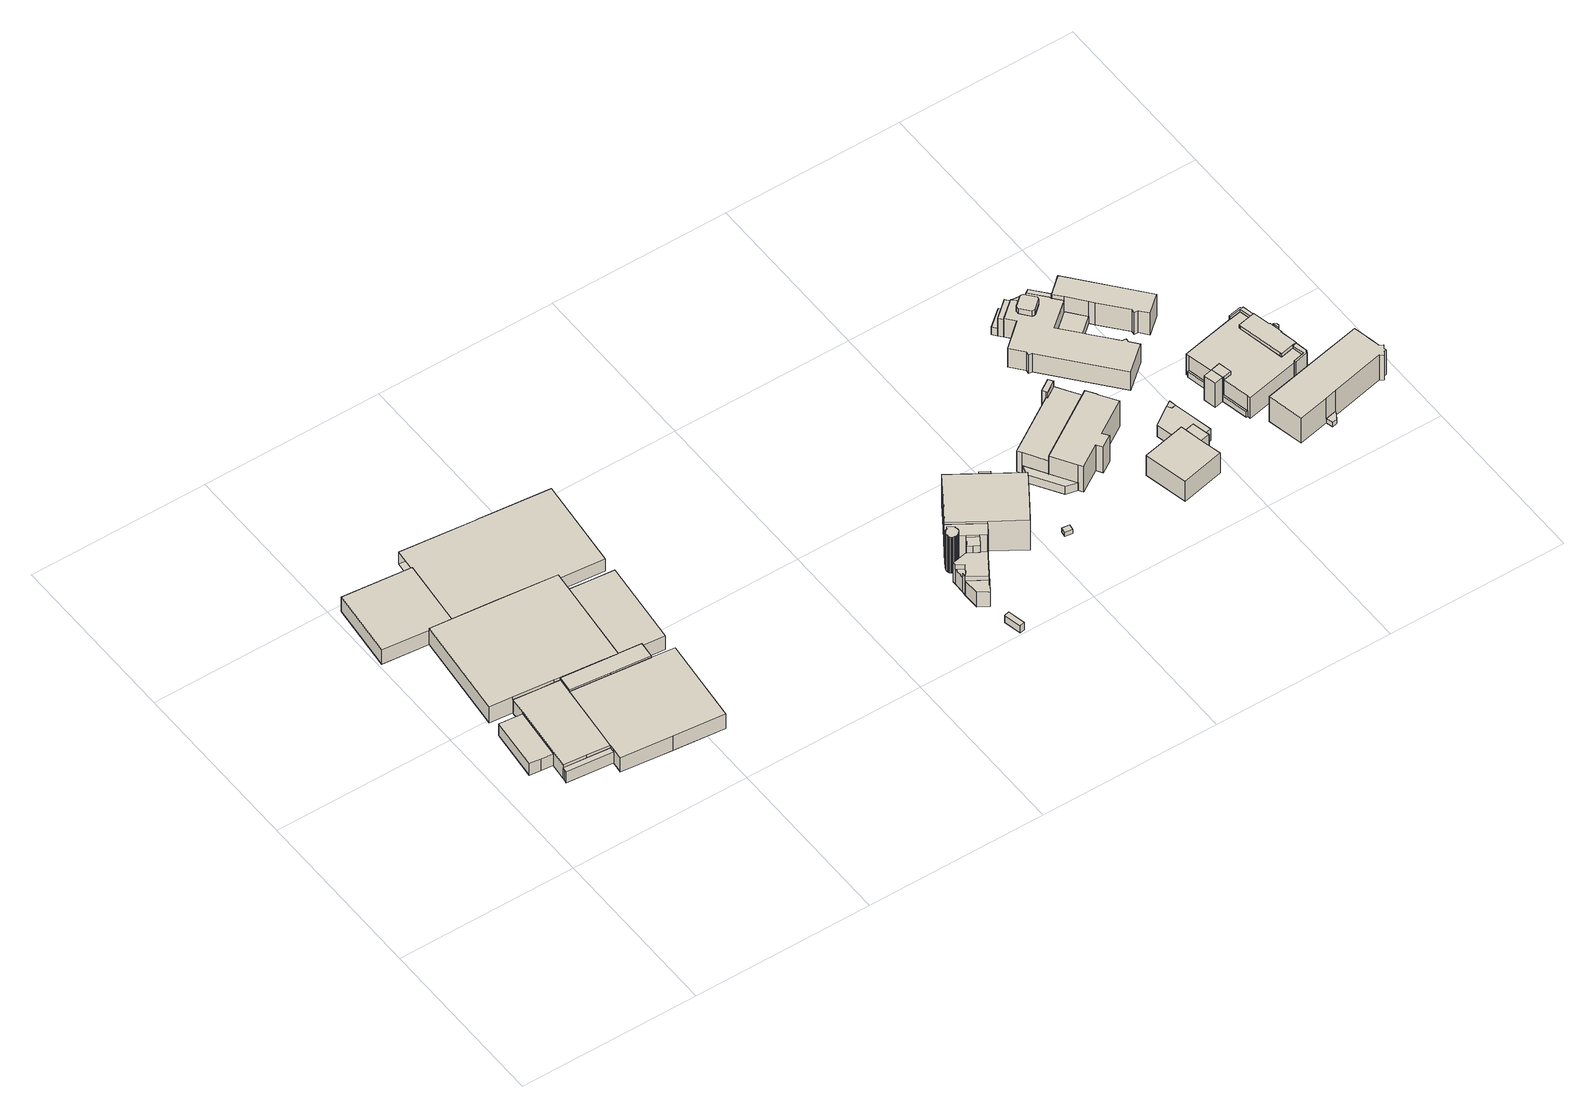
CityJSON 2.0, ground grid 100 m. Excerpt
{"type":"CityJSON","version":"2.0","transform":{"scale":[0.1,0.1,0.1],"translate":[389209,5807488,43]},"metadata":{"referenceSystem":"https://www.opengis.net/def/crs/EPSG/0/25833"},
"CityObjects":{
"building1":{"type":"Building","attributes":{"Gemeindeschluessel":"11000007","BezugspunktDach":"2200","function":"51009_1610","measuredHeight":8.17,"storeysAboveGround":0},"address":[{"country":"Germany","locality":"Berlin"}],"geometry":[{"type":"Solid","lod":"1","boundaries":[[[[0,1,2,3,4,5]],[[6,7,8,9,10,11]],[[6,11,5,4]],[[7,6,4,3]],[[8,7,3,2]],[[9,8,2,1]],[[10,9,1,0]],[[11,10,0,5]]]]}]},
"building2":{"type":"Building","attributes":{"Gemeindeschluessel":"11000007","function":"31001_2054"},"address":[{"country":"Germany","locality":"Berlin","thoroughfareNumber":"26","thoroughfareName":"Nahmitzer Damm"}],"children":["building2-1","building2-2","building2-3","building2-4","building2-5","building2-6","building2-7","building2-8"]},
"building2-1":{"type":"BuildingPart","attributes":{"BezugspunktDach":"2200","measuredHeight":17.99,"storeysAboveGround":1},"parents":["building2"],"geometry":[{"type":"MultiSurface","lod":"1","boundaries":[[[12,13,14,15,16,17,18,19]],[[20,21,22,23,24,25,26,27]],[[20,27,19,18]],[[28,29,30,31,32,18,17]],[[22,33,34,35,34,28,21,17,16]],[[23,22,16,15]],[[36,37,15,14]],[[38,39,40,41,42,43,14,13]],[[44,45,38,25,13,12]],[[27,26,12,19]],[[20,46,32,31,47]],[[21,47,30,29,28]],[[48,34,33,22,49]],[[48,50,21,28,34,35]],[[24,23,51,37,36]],[[25,40,39,38]],[[52,53,42,41,40]],[[54,53,24,43,42]],[[26,55,45,44]],[[55,25,38,45]]]}]},
"building2-2":{"type":"BuildingPart","attributes":{"BezugspunktDach":"2200","measuredHeight":15.59,"storeysAboveGround":1},"parents":["building2"],"geometry":[{"type":"MultiSurface","lod":"1","boundaries":[[[56,57,58,59,60,61,62,63,64]],[[10,8,65,66,67,68,69,70,71]],[[10,71,64,63]],[[8,10,63,62]],[[72,73,8,62,61]],[[69,68,58,57]],[[70,69,57,56]],[[71,70,56,64]],[[65,8,73,72]],[[66,74,75,60]],[[65,61,75,76,74]],[[67,66,60,59]]]}]},
"building2-3":{"type":"BuildingPart","attributes":{"BezugspunktDach":"2200","measuredHeight":12.12,"storeysAboveGround":1},"parents":["building2"],"geometry":[{"type":"Solid","lod":"1","boundaries":[[[[77,78,79,80,81,37,36]],[[23,82,83,84,85,86,24]],[[82,23,37,81]],[[83,82,81,80]],[[84,83,80,79]],[[85,84,79,78]],[[86,85,78,77]],[[23,24,36,37]],[[86,77,36,24]]]]}]},
"building2-4":{"type":"BuildingPart","attributes":{"BezugspunktDach":"2200","measuredHeight":12.82,"storeysAboveGround":1},"parents":["building2"],"geometry":[{"type":"MultiSurface","lod":"1","boundaries":[[[32,31,87,88,89]],[[90,91,47,20,92]],[[90,92,89,88]],[[91,90,88,87]],[[47,29,93,87,31]],[[92,20,32,89]],[[93,29,47,91]],[[20,47,31,32]]]}]},
"building2-5":{"type":"BuildingPart","attributes":{"BezugspunktDach":"2200","measuredHeight":16.64,"storeysAboveGround":1},"parents":["building2"],"geometry":[{"type":"MultiSurface","lod":"1","boundaries":[[[34,33,94,95,96,97,98,99,93,29]],[[91,100,101,102,103,104,105,22,48,47]],[[101,100,99,98]],[[102,101,98,97]],[[103,102,97,96]],[[104,103,96,95]],[[105,104,95,94]],[[22,105,94,33]],[[48,21,47]],[[47,106,29,93,91,107]],[[48,22,33,34]],[[47,21,28,29]],[[34,28,21,48]]]}]},
"building2-6":{"type":"BuildingPart","attributes":{"BezugspunktDach":"2200","measuredHeight":9.58,"storeysAboveGround":1},"parents":["building2"],"geometry":[{"type":"Solid","lod":"1","boundaries":[[[[108,109,110,111,112,113]],[[114,115,116,117,118,119]],[[114,119,113,112]],[[115,114,112,111]],[[116,115,111,110]],[[118,117,109,108]],[[119,118,108,113]],[[117,116,110,109]]]]}]},
"building2-7":{"type":"BuildingPart","attributes":{"BezugspunktDach":"2200","measuredHeight":12.05,"storeysAboveGround":1},"parents":["building2"],"geometry":[{"type":"MultiSurface","lod":"1","boundaries":[[[120,73,39,45,44,121,122,123]],[[117,116,26,55,40,8,124,7]],[[117,7,123,122]],[[110,109,122,121]],[[26,116,121,44]],[[124,8,73,120]],[[7,124,120,123]],[[116,117,109,110]],[[55,26,44,45]],[[40,25,38,39]],[[125,55,45,38,25]],[[8,126,65,72,73]],[[39,72,65,40]]]}]},
"building2-8":{"type":"BuildingPart","attributes":{"BezugspunktDach":"2200","measuredHeight":15.32,"storeysAboveGround":1},"parents":["building2"],"geometry":[{"type":"MultiSurface","lod":"1","boundaries":[[[127,128,129,42,41,130]],[[40,53,86,67,74,65]],[[39,72,65,130,41]],[[86,77,36,43,129]],[[67,86,129,128]],[[75,60,66,67,128,127],[66,60,59,67]],[[131,61,75,74,127,130]],[[40,132,65,72,39]],[[53,40,39,41,42]],[[53,42,43,24]],[[36,77,86,24]],[[74,66,60,75]],[[60,66,67,59]],[[65,133,74,75,61,131]]]}]},
"building3":{"type":"Building","attributes":{"Gemeindeschluessel":"11000007","BezugspunktDach":"2200","function":"51009_1610","measuredHeight":5.44,"storeysAboveGround":0},"address":[{"country":"Germany","locality":"Berlin"}],"geometry":[{"type":"Solid","lod":"1","boundaries":[[[[134,135,136,137]],[[138,139,140,141]],[[138,141,137,136]],[[139,138,136,135]],[[140,139,135,134]],[[141,140,134,137]]]]}]},
"building4":{"type":"Building","attributes":{"Gemeindeschluessel":"11000007","function":"31001_2320"},"address":[{"country":"Germany","locality":"Berlin","thoroughfareNumber":"6B (1)","thoroughfareName":"Motzener Straße"}],"children":["building4-1","building4-2","building4-3","building4-4"]},
"building4-1":{"type":"BuildingPart","attributes":{"BezugspunktDach":"2200","measuredHeight":10.13,"storeysAboveGround":5},"parents":["building4"],"geometry":[{"type":"MultiSurface","lod":"1","boundaries":[[[142,143,144,145,146,147,148,149,150,151,152,153,154,155]],[[156,157,158,159,160,161,162,163,164,165,166,167,168,169]],[[156,169,170,171,172]],[[157,156,172,173]],[[158,157,153,173,174]],[[159,158,175,174,176,151]],[[160,159,177,176,178]],[[161,160,178,179]],[[162,161,179,180]],[[163,162,180,181,147]],[[164,163,147,181,182]],[[165,164,146,182,183]],[[166,165,145,144]],[[167,166,144,143]],[[168,167,143,142]],[[169,168,142,155]],[[172,171,170,155,154,184]],[[173,172,154,153]],[[174,173,153,152]],[[152,151,176,174,175]],[[178,176,177,151,150]],[[179,178,150,149]],[[180,179,149,148]],[[185,148,147,181,180]],[[182,181,147,146,186]],[[183,182,146,145]]]}]},
"building4-2":{"type":"BuildingPart","attributes":{"BezugspunktDach":"2200","measuredHeight":13.1,"storeysAboveGround":5},"parents":["building4"],"geometry":[{"type":"MultiSurface","lod":"1","boundaries":[[[187,188,189,190,191,192,193,194,195,196,197,198,199,200,201,202,203,204,205,206,207,208]],[[209,210,211,212,213,214,215,216,217,218,219,183,182,181,180,179,178,176,174,173,172,171]],[[209,171,208,207]],[[220,221,207,206]],[[222,220,206,205]],[[212,211,205,204],[211,212,223,222]],[[213,212,204,203]],[[224,225,203,202]],[[213,226,213,214]],[[215,214,202,201]],[[216,215,201,200]],[[183,219,197,196]],[[146,145,196,195]],[[227,147,146,195,194]],[[180,148,147,194,193]],[[179,149,148,193,192]],[[150,149,192,191]],[[151,150,191,190]],[[174,152,151,228,190,189]],[[153,152,189,188]],[[172,154,153,188,187]],[[155,154,187,208]],[[210,209,221,220]],[[211,210,220,222]],[[223,212,211,222]],[[214,213,226,225,224]],[[217,216,200,199]],[[229,230,198,218]],[[217,199,230,229]],[[219,218,198,197,231]],[[182,183,145,146]],[[181,182,232,146,147,227]],[[181,233,147,148,180]],[[180,148,149,179]],[[178,179,149,150]],[[176,178,150,151]],[[176,228,151,152,174]],[[173,174,152,153]],[[173,153,154,172]],[[171,172,154,155]]]}]},
"building4-3":{"type":"BuildingPart","attributes":{"BezugspunktDach":"2200","measuredHeight":10.31,"storeysAboveGround":5},"parents":["building4"],"geometry":[{"type":"MultiSurface","lod":"1","boundaries":[[[220,222,223,225,224,221]],[[214,213,212,211,210,209]],[[214,209,221,224]],[[213,214,224,225]],[[212,213,234,225,223]],[[212,223,222,211]],[[210,211,222,220]],[[235,209,210,236,220,221]]]}]},
"building4-4":{"type":"BuildingPart","attributes":{"BezugspunktDach":"2200","measuredHeight":19.1,"storeysAboveGround":5},"parents":["building4"],"geometry":[{"type":"MultiSurface","lod":"1","boundaries":[[[237,238,239,240,241,242,243,244]],[[216,245,246,247,219,218,229,217]],[[216,217,244,243],[217,216,200,199]],[[245,216,243,242]],[[246,245,242,241]],[[247,246,241,240]],[[219,247,240,239]],[[198,197,239,238]],[[230,198,218,229,218,238,237]],[[199,230,229,217,229,237,244]],[[200,216,217,199]],[[218,219,197,198]],[[229,218,198,230]],[[217,229,230,199]]]}]},
"building5":{"type":"Building","attributes":{"Gemeindeschluessel":"11000007","BezugspunktDach":"2200","function":"31001_2140","measuredHeight":25.26,"storeysAboveGround":5},"address":[{"country":"Germany","locality":"Berlin","thoroughfareNumber":"6B (2)","thoroughfareName":"Motzener Straße"}],"geometry":[{"type":"Solid","lod":"1","boundaries":[[[[248,249,250,251,252,253,254,255,256,257,258,259,260,261,262,263,264,265,266,267,268,269,270,271,272,273,274,275,276,277,278,279]],[[280,281,282,283,284,285,286,287,288,289,290,291,292,293,294,295,296,297,298,299,300,301,302,303,304,305,306,307,308,309,310,311]],[[280,311,279,278]],[[281,280,278,277]],[[282,281,277,276]],[[283,282,276,275]],[[284,283,275,274]],[[285,284,274,273]],[[286,285,273,272]],[[287,286,272,271]],[[288,287,271,270]],[[289,288,270,269]],[[290,289,269,268]],[[291,290,268,267]],[[292,291,267,266]],[[293,292,266,265]],[[294,293,265,264]],[[295,294,264,263]],[[296,295,263,262]],[[297,296,262,261]],[[298,297,261,260]],[[299,298,260,259]],[[300,299,259,258]],[[301,300,258,257]],[[302,301,257,256]],[[303,302,256,255]],[[304,303,255,254]],[[305,304,254,253]],[[306,305,253,252]],[[307,306,252,251]],[[308,307,251,250]],[[309,308,250,249]],[[310,309,249,248]],[[311,310,248,279]]]]}]},
"building6":{"type":"Building","attributes":{"Gemeindeschluessel":"11000007","function":"31001_2111"},"address":[{"country":"Germany","locality":"Berlin","thoroughfareNumber":"6B","thoroughfareName":"Motzener Straße"}],"children":["building6-1","building6-2","building6-3"]},
"building6-1":{"type":"BuildingPart","attributes":{"BezugspunktDach":"2200","measuredHeight":22.32,"storeysAboveGround":4},"parents":["building6"],"geometry":[{"type":"MultiSurface","lod":"1","boundaries":[[[312,313,314,315,316,317,318,319]],[[320,321,322,323,324,325,326,327]],[[320,327,319,318]],[[321,320,318,317]],[[322,321,317,316]],[[323,328,329,330,331,332,316,315]],[[324,323,315,314]],[[325,324,314,313]],[[326,325,313,312]],[[333,334,312,319]],[[322,332,331,330,329,328]],[[327,326,334,333]]]}]},
"building6-2":{"type":"BuildingPart","attributes":{"BezugspunktDach":"2200","measuredHeight":19.36,"storeysAboveGround":4},"parents":["building6"],"geometry":[{"type":"Solid","lod":"1","boundaries":[[[[335,336,337,338,339,340,341,334,333,342]],[[327,326,343,344,345,346,347,348,349,350]],[[327,350,342,333]],[[343,326,334,341]],[[344,343,341,340]],[[345,344,340,339]],[[346,345,339,338]],[[347,346,338,337]],[[348,347,337,336]],[[349,348,336,335]],[[350,349,335,342]],[[327,333,334,326]]]]}]},
"building6-3":{"type":"BuildingPart","attributes":{"BezugspunktDach":"2200","measuredHeight":19.34,"storeysAboveGround":4},"parents":["building6"],"geometry":[{"type":"Solid","lod":"1","boundaries":[[[[330,351,352,331]],[[353,354,329,322]],[[353,322,331,352]],[[354,353,352,351]],[[329,354,351,330]],[[329,330,331,322]]]]}]},
"building7":{"type":"Building","attributes":{"Gemeindeschluessel":"11000007","BezugspunktDach":"2200","function":"31001_2523","measuredHeight":2.68,"storeysAboveGround":1},"address":[{"country":"Germany","locality":"Berlin","thoroughfareNumber":"6B (3)","thoroughfareName":"Motzener Straße"}],"geometry":[{"type":"Solid","lod":"1","boundaries":[[[[355,356,357,358]],[[359,360,361,362]],[[359,362,358,357]],[[360,359,357,356]],[[361,360,356,355]],[[362,361,355,358]]]]}]},
"building8":{"type":"Building","attributes":{"Gemeindeschluessel":"11000007","BezugspunktDach":"2200","function":"51009_1610","measuredHeight":5.49,"storeysAboveGround":0},"address":[{"country":"Germany","locality":"Berlin"}],"geometry":[{"type":"Solid","lod":"1","boundaries":[[[[363,364,365,366,367]],[[368,369,370,371,372]],[[368,372,367,366]],[[369,368,366,365]],[[370,369,365,364]],[[371,370,364,363]],[[372,371,363,367]]]]}]},
"building9":{"type":"Building","attributes":{"Gemeindeschluessel":"11000007","function":"31001_2100"},"address":[{"country":"Germany","locality":"Berlin","thoroughfareNumber":"6A","thoroughfareName":"Motzener Straße"}],"children":["building9-1","building9-2","building9-3","building9-4","building9-5","building9-6"]},
"building9-1":{"type":"BuildingPart","attributes":{"BezugspunktDach":"2200","measuredHeight":17.89,"storeysAboveGround":4},"parents":["building9"],"geometry":[{"type":"MultiSurface","lod":"1","boundaries":[[[373,374,375,376,377,378,379,380,381,382,383]],[[384,385,386,387,388,389,390,391,392,393,394]],[[395,396,383,382]],[[385,384,397,398,399,400,382,381]],[[386,385,381,380],[401,402,403,404]],[[387,386,380,379]],[[388,387,379,378]],[[389,388,378,377]],[[390,389,377,376]],[[391,390,376,375]],[[392,391,375,374]],[[393,392,374,373]],[[394,393,373,383]],[[384,394,405,396,395]],[[400,399,398,397]],[[403,402,401,404]]]}]},
"building9-2":{"type":"BuildingPart","attributes":{"BezugspunktDach":"2200","measuredHeight":8.43,"storeysAboveGround":4},"parents":["building9"],"geometry":[{"type":"Solid","lod":"1","boundaries":[[[[406,407,408]],[[409,410,411]],[[409,411,408,407]],[[410,409,407,406]],[[410,406,408,411]]]]}]},
"building9-3":{"type":"BuildingPart","attributes":{"BezugspunktDach":"2200","measuredHeight":6.54,"storeysAboveGround":4},"parents":["building9"],"geometry":[{"type":"Solid","lod":"1","boundaries":[[[[400,399,412,413]],[[414,398,397,415]],[[414,415,413,412]],[[398,414,412,399]],[[397,398,399,400]],[[397,400,413,415]]]]}]},
"building9-4":{"type":"BuildingPart","attributes":{"BezugspunktDach":"2200","measuredHeight":18.22,"storeysAboveGround":4},"parents":["building9"],"geometry":[{"type":"MultiSurface","lod":"1","boundaries":[[[416,417,418,419,420]],[[421,422,423,424,425]],[[421,425,420,419]],[[422,421,419,418]],[[426,427,418,417]],[[428,426,417,416]],[[425,424,416,420]],[[423,422,427,426]],[[424,423,426,428]]]}]},
"building9-5":{"type":"BuildingPart","attributes":{"BezugspunktDach":"2200","measuredHeight":14.56,"storeysAboveGround":4},"parents":["building9"],"geometry":[{"type":"MultiSurface","lod":"1","boundaries":[[[429,396,395,430,431,427,426,428,432]],[[424,423,422,433,434,435,369,368,436]],[[424,436,432,428]],[[424,428,424,423]],[[433,422,427,431]],[[434,433,411,410,406,408,431,430]],[[435,434,415,397,400,413,437,430,395]],[[369,435,395,384,394,396]],[[368,369,396,429]],[[436,368,429,432]],[[423,424,428,426]],[[422,423,426,427,438]],[[408,406,410,411]],[[437,413,400,397,415]],[[396,394,384,395]]]}]},
"building9-6":{"type":"BuildingPart","attributes":{"BezugspunktDach":"2200","measuredHeight":3,"storeysAboveGround":4},"parents":["building9"],"geometry":[{"type":"Solid","lod":"1","boundaries":[[[[403,439,404]],[[440,402,401]],[[440,401,404,439]],[[402,440,439,403]],[[401,402,403,404]]]]}]},
"building10":{"type":"Building","attributes":{"Gemeindeschluessel":"11000007","BezugspunktDach":"2200","function":"31001_2111","measuredHeight":13.93,"storeysAboveGround":3},"address":[{"country":"Germany","locality":"Berlin","thoroughfareNumber":"10A (1)","thoroughfareName":"Motzener Straße"}],"geometry":[{"type":"Solid","lod":"1","boundaries":[[[[441,442,443,444,445,446,447]],[[448,449,450,451,452,453,454]],[[448,454,447,446]],[[449,448,446,445]],[[450,449,445,444]],[[451,450,444,443]],[[452,451,443,442]],[[453,452,442,441]],[[454,453,441,447]]]]}]},
"building11":{"type":"Building","attributes":{"Gemeindeschluessel":"11000007","function":"31001_2020"},"address":[{"country":"Germany","locality":"Berlin","thoroughfareNumber":"10A","thoroughfareName":"Motzener Straße"}],"children":["building11-1","building11-2"]},
"building11-1":{"type":"BuildingPart","attributes":{"BezugspunktDach":"2200","measuredHeight":13.43,"storeysAboveGround":3},"parents":["building11"],"geometry":[{"type":"MultiSurface","lod":"1","boundaries":[[[455,456,457,458,459]],[[460,461,462,451,450]],[[463,464,465,459,458]],[[466,463,458,457]],[[462,461,457,456]],[[451,462,456,455]],[[450,451,455,459]],[[460,450,465,464,463]],[[461,460,463,466]]]}]},
"building11-2":{"type":"BuildingPart","attributes":{"BezugspunktDach":"2200","measuredHeight":8.08,"storeysAboveGround":3},"parents":["building11"],"geometry":[{"type":"Solid","lod":"1","boundaries":[[[[467,468,464,463,466,469,470,471,472,473]],[[474,475,476,477,461,460,450,449,448,478]],[[474,478,473,472]],[[475,474,472,471]],[[476,475,471,470]],[[477,476,470,469]],[[461,477,469,466]],[[449,450,464,468]],[[448,449,468,467]],[[478,448,467,473]],[[460,461,466,463]],[[450,460,463,464]]]]}]},
"building12":{"type":"Building","attributes":{"Gemeindeschluessel":"11000007","BezugspunktDach":"2200","function":"51009_1610","measuredHeight":8.04,"storeysAboveGround":0},"address":[{"country":"Germany","locality":"Berlin"}],"geometry":[{"type":"Solid","lod":"1","boundaries":[[[[471,470,479,472]],[[480,481,482,483]],[[480,483,472,479]],[[481,480,479,470]],[[482,481,470,471]],[[483,482,471,472]]]]}]},
"building13":{"type":"Building","attributes":{"Gemeindeschluessel":"11000007","function":"31001_2020"},"address":[{"country":"Germany","locality":"Berlin","thoroughfareNumber":"6","thoroughfareName":"Motzener Straße"}],"children":["building13-1","building13-2","building13-3","building13-4","building13-5","building13-6","building13-7","building13-8","building13-9"]},
"building13-1":{"type":"BuildingPart","attributes":{"BezugspunktDach":"2200","measuredHeight":15.17,"storeysAboveGround":4},"parents":["building13"],"geometry":[{"type":"MultiSurface","lod":"1","boundaries":[[[484,485,486,487,488,489,490,491,492,493,494,495,496]],[[497,498,499,500,501,502,503,504,505,506,507,508,509]],[[510,511,496,495]],[[512,513,495,494]],[[498,497,514,515]],[[516,517,494,493]],[[499,498,518,519]],[[500,499,493,492]],[[501,500,492,491]],[[502,501,491,490]],[[503,502,490,489]],[[504,503,489,488]],[[505,504,488,487]],[[506,505,487,486]],[[507,506,486,485]],[[520,521,485,484]],[[508,507,522,523,524]],[[511,525,484,496]],[[497,509,511,510]],[[515,514,513,512]],[[519,518,517,516]],[[524,523,522,521,520]],[[509,508,525,511]]]}]},
"building13-2":{"type":"BuildingPart","attributes":{"BezugspunktDach":"2200","measuredHeight":12.75,"storeysAboveGround":4},"parents":["building13"],"geometry":[{"type":"MultiSurface","lod":"1","boundaries":[[[526,527,528,529,530,531,532,533,534,535,536,525,511,510,537,538,539,540,541,542,543,544,545,546,547,548,549,550,551,552,553,554,555]],[[556,557,558,559,560,561,562,563,564,565,566,567,568,569,570,571,572,573,574,575,576,577,578,579,580,581,582,583,584,585,586,587,588]],[[556,588,555,554]],[[557,556,554,553]],[[589,590,591,553,552]],[[559,558,552,551]],[[560,559,592,551,550],[593,594,595,592]],[[596,595,597,550,549]],[[561,560,594,598,599]],[[600,596,549,548]],[[562,561,598,601]],[[563,562,548,601,602]],[[564,563,602,603,546]],[[565,564,603,604]],[[566,565,605,604,606,544]],[[567,566,606,607]],[[568,567,607,608]],[[569,568,608,609]],[[610,611,541,540]],[[570,569,609,612]],[[613,610,540,539]],[[571,570,614,612,615]],[[616,613,539,538]],[[572,571,615,617]],[[573,572,538,537]],[[574,573,618,514,513,619,537,510]],[[575,574,510,497,509]],[[576,575,511,509,508,525]],[[620,621,520,523,622,577,576,525,536]],[[578,577,536,535],[622,623,624,621]],[[579,578,535,534]],[[580,579,534,533]],[[581,580,533,532]],[[582,581,532,531]],[[583,582,531,530]],[[584,583,530,529]],[[585,584,529,528]],[[586,585,528,527]],[[587,586,527,526]],[[588,587,526,555]],[[558,625,590,589]],[[625,557,591,590]],[[595,594,593,592]],[[599,598,594,597,595,596]],[[601,598,596,600]],[[602,601,548,547]],[[547,546,603,602]],[[604,603,626,546,545]],[[545,544,606,604,605]],[[607,606,627,544,543]],[[608,607,543,542]],[[609,608,628,542,541]],[[612,609,611,610]],[[615,612,614,610,613]],[[617,615,613,616]],[[619,513,514,618]],[[509,497,510,511,629]],[[525,508,509,511]],[[622,523,520,621,620]],[[624,623,622,621]]]}]},
"building13-3":{"type":"BuildingPart","attributes":{"BezugspunktDach":"2200","measuredHeight":4.88,"storeysAboveGround":4},"parents":["building13"],"geometry":[{"type":"Solid","lod":"1","boundaries":[[[[624,521,520,621]],[[523,522,623,622]],[[623,522,521,624]],[[523,622,621,520]],[[522,523,520,521]],[[622,623,624,621]]]]}]},
"building13-4":{"type":"BuildingPart","attributes":{"BezugspunktDach":"2200","measuredHeight":7.71,"storeysAboveGround":4},"parents":["building13"],"geometry":[{"type":"Solid","lod":"1","boundaries":[[[[517,516,630,631]],[[632,519,518,633]],[[632,633,631,630]],[[519,632,630,516]],[[518,519,516,517]],[[633,518,517,631]]]]}]},
"building13-5":{"type":"BuildingPart","attributes":{"BezugspunktDach":"2200","measuredHeight":11.9,"storeysAboveGround":4},"parents":["building13"],"geometry":[{"type":"MultiSurface","lod":"1","boundaries":[[[513,512,634,619]],[[635,515,514,618]],[[635,618,619,634]],[[515,635,633,518,517,631,634,512]],[[631,517,518,633]],[[515,512,513,514]],[[514,636,513,619,618]]]}]},
"building13-6":{"type":"BuildingPart","attributes":{"BezugspunktDach":"2200","measuredHeight":15.47,"storeysAboveGround":4},"parents":["building13"],"geometry":[{"type":"MultiSurface","lod":"1","boundaries":[[[591,590,589,637,638]],[[639,640,641,642,643]],[[639,644,645,638,637]],[[640,639,637,589]],[[641,640,558,625]],[[642,641,590,625,557,591]],[[643,642,591,638]],[[643,646,645,644,639]],[[625,558,589,590]],[[591,557,625,590]]]}]},
"building13-7":{"type":"BuildingPart","attributes":{"BezugspunktDach":"2200","measuredHeight":5.22,"storeysAboveGround":4},"parents":["building13"],"geometry":[{"type":"MultiSurface","lod":"1","boundaries":[[[645,644,647,648]],[[649,650,651,652]],[[649,652,648,647]],[[650,649,647,644]],[[651,650,639,643,645]],[[652,651,645,648]],[[653,644,645,643,639]]]}]},
"building13-8":{"type":"BuildingPart","attributes":{"BezugspunktDach":"2200","measuredHeight":11.24,"storeysAboveGround":4},"parents":["building13"],"geometry":[{"type":"MultiSurface","lod":"1","boundaries":[[[595,596,600,611,610,613,616,654,655,592]],[[656,657,617,615,612,609,601,598,594,593]],[[656,593,592,655]],[[657,656,655,654]],[[617,657,654,616]],[[615,617,658,616,613]],[[612,615,613,610]],[[659,609,612,660,610,611]],[[609,661,611,600,601]],[[601,600,596,598]],[[594,598,662,596,595,663]],[[593,594,595,592]]]}]},
"building13-9":{"type":"BuildingPart","attributes":{"BezugspunktDach":"2200","measuredHeight":16.46,"storeysAboveGround":4},"parents":["building13"],"geometry":[{"type":"MultiSurface","lod":"1","boundaries":[[[664,665,666,667,668,669,670,671]],[[602,601,609,608,607,606,604,603]],[[602,547,546,671,670]],[[548,547,670,669]],[[611,600,669,668]],[[608,542,541,609,668,667]],[[544,543,666,665]],[[545,544,665,664]],[[546,545,604,664,671]],[[603,546,547,602]],[[601,602,547,548]],[[609,601,600,611]],[[609,541,542,608]],[[608,542,543,607]],[[606,607,543,544]],[[604,606,544,545]],[[603,604,545,546]]]}]},
"building14":{"type":"Building","attributes":{"Gemeindeschluessel":"11000007","BezugspunktDach":"2200","function":"51009_1610","measuredHeight":3.68,"storeysAboveGround":0},"address":[{"country":"Germany","locality":"Berlin"}],"geometry":[{"type":"Solid","lod":"1","boundaries":[[[[672,673,674,675]],[[676,677,678,679]],[[676,679,675,674]],[[677,676,674,673]],[[678,677,673,672]],[[679,678,672,675]]]]}]},
"building15":{"type":"Building","attributes":{"Gemeindeschluessel":"11000007","BezugspunktDach":"2200","function":"51009_1610","measuredHeight":3.99,"storeysAboveGround":0},"address":[{"country":"Germany","locality":"Berlin"}],"geometry":[{"type":"Solid","lod":"1","boundaries":[[[[680,681,682,683]],[[684,685,686,687]],[[684,687,683,682]],[[685,684,682,681]],[[686,685,681,680]],[[687,686,680,683]]]]}]},
"building16":{"type":"Building","attributes":{"Gemeindeschluessel":"11000007","function":"31001_2111"},"address":[{"country":"Germany","locality":"Berlin","thoroughfareNumber":"10","thoroughfareName":"Motzener Straße"}],"children":["building16-1","building16-2","building16-3","building16-4","building16-5","building16-6","building16-7"]},
"building16-1":{"type":"BuildingPart","attributes":{"BezugspunktDach":"2200","measuredHeight":16.91,"storeysAboveGround":4},"parents":["building16"],"geometry":[{"type":"MultiSurface","lod":"1","boundaries":[[[688,689,690,691,692,693,694,695,696,697,698,699,700,701,702,703]],[[704,705,706,707,708,709,710,711,712,713,714,715,716,717,718,719]],[[704,720,721,703,702]],[[722,723,704,702,701]],[[706,705,701,700]],[[707,706,700,699]],[[708,707,699,698]],[[709,708,698,697]],[[710,709,697,724,725]],[[711,710,696,695]],[[712,711,695,694]],[[713,712,694,693]],[[714,713,693,692]],[[726,727,692,691]],[[716,728,729,691,690]],[[730,728,690,689]],[[731,730,717,689,688]],[[721,731,718,688,703]],[[719,721,720,704]],[[705,704,723,722]],[[725,724,697,696]],[[715,714,727,726]],[[715,729,728,716]],[[717,716,728,730]],[[718,717,730,731]],[[719,718,731,721]]]}]},
"building16-2":{"type":"BuildingPart","attributes":{"BezugspunktDach":"2200","measuredHeight":15.7,"storeysAboveGround":4},"parents":["building16"],"geometry":[{"type":"MultiSurface","lod":"1","boundaries":[[[732,733,734,735,727,726,736,737]],[[738,715,714,739,740,741,742,743]],[[738,744,745,746,737,736]],[[715,729,744,738,736,726]],[[739,714,727,735]],[[740,739,735,734]],[[741,740,734,733]],[[742,741,733,732]],[[743,742,732,737]],[[743,746,745,744,738]],[[738,744,729,715]],[[714,715,726,727]]]}]},
"building16-3":{"type":"BuildingPart","attributes":{"BezugspunktDach":"2200","measuredHeight":15.7,"storeysAboveGround":4},"parents":["building16"],"geometry":[{"type":"MultiSurface","lod":"1","boundaries":[[[747,748,723,722,749,750,751,752]],[[753,754,755,705,704,756,757,758]],[[753,758,752,751]],[[754,753,751,750]],[[755,754,750,749]],[[705,755,749,722]],[[756,759,720,723,748]],[[757,760,759,748,747]],[[758,757,747,752]],[[704,705,722,723]],[[704,720,759,756]],[[756,759,760,757]]]}]},
"building16-4":{"type":"BuildingPart","attributes":{"BezugspunktDach":"2200","measuredHeight":14.2,"storeysAboveGround":4},"parents":["building16"],"geometry":[{"type":"MultiSurface","lod":"1","boundaries":[[[761,762,763,764,765,766,767,745,744,729,728,721,720,759,760,768]],[[757,756,704,719,716,715,738,743,769,770,771,772,773,774,775,776]],[[757,776,768,760]],[[757,760,757,756]],[[756,759,756,704]],[[704,720,704,719]],[[716,719,718,717,716,728]],[[715,716,715,729]],[[743,738,743,745]],[[769,743,745,767]],[[770,769,767,766]],[[771,770,766,765]],[[772,771,676,777]],[[773,772,777,778,779]],[[774,773,763,778,685,762]],[[775,774,762,761]],[[776,775,761,768]],[[756,757,760,759]],[[704,756,759,720]],[[719,704,720,721]],[[728,716,717,730]],[[730,717,718,731]],[[721,731,718,719]],[[728,729,715,716]],[[738,715,729,744]],[[744,745,743,738]],[[777,676,765,764]],[[779,778,777,780,764,763]],[[762,685,778,763]]]}]},
"building16-5":{"type":"BuildingPart","attributes":{"BezugspunktDach":"2200","measuredHeight":16.66,"storeysAboveGround":4},"parents":["building16"],"geometry":[{"type":"MultiSurface","lod":"1","boundaries":[[[781,782,783,784]],[[785,786,787,788]],[[785,788,784,783]],[[786,785,686,679,782]],[[787,786,782,781]],[[788,787,781,784]],[[783,782,679,686]]]}]},
"building16-6":{"type":"BuildingPart","attributes":{"BezugspunktDach":"2200","measuredHeight":16.64,"storeysAboveGround":4},"parents":["building16"],"geometry":[{"type":"MultiSurface","lod":"1","boundaries":[[[782,789,790,791,792,783]],[[685,778,777,676,679,686]],[[685,686,783,792]],[[778,763,762,792,791]],[[777,764,763,791,790]],[[676,765,764,790,789]],[[679,676,789,782]],[[685,762,763,778]],[[778,763,764,777]],[[777,764,765,676]],[[793,686,679,782,783]]]}]},
"building16-7":{"type":"BuildingPart","attributes":{"BezugspunktDach":"2200","measuredHeight":17.61,"storeysAboveGround":4},"parents":["building16"],"geometry":[{"type":"MultiSurface","lod":"1","boundaries":[[[794,795,796,797]],[[798,799,725,724]],[[798,724,797,796]],[[799,798,796,795]],[[725,799,795,794]],[[724,697,696,794,797]],[[725,800,696,697,724]]]}]},
"building17":{"type":"Building","attributes":{"Gemeindeschluessel":"11000007","function":"31001_2111"},"address":[{"country":"Germany","locality":"Berlin","thoroughfareNumber":"12","thoroughfareName":"Motzener Straße"}],"children":["building17-1","building17-2","building17-3"]},
"building17-1":{"type":"BuildingPart","attributes":{"BezugspunktDach":"2200","measuredHeight":17.11,"storeysAboveGround":4},"parents":["building17"],"geometry":[{"type":"MultiSurface","lod":"1","boundaries":[[[801,802,803,804,805,806,807,808,809,810,811,812,813,814]],[[815,816,817,818,819,820,821,822,823,824,825,826,827,828]],[[815,828,814,813]],[[816,815,813,812]],[[817,816,829,830,831,832,812,811]],[[818,817,811,810]],[[819,818,810,809]],[[820,819,809,808]],[[821,820,808,807]],[[822,821,807,806]],[[823,822,806,805]],[[824,823,805,804]],[[825,824,804,803]],[[833,834,803,802]],[[826,825,835,836]],[[827,826,802,801]],[[828,827,801,814]],[[832,831,830,829]],[[836,835,834,833]]]}]},
"building17-2":{"type":"BuildingPart","attributes":{"BezugspunktDach":"2200","measuredHeight":3.01,"storeysAboveGround":4},"parents":["building17"],"geometry":[{"type":"Solid","lod":"1","boundaries":[[[[837,838,834,833]],[[835,839,840,836]],[[839,835,834,838]],[[840,839,838,837]],[[836,840,837,833]],[[835,836,833,834]]]]}]},
"building17-3":{"type":"BuildingPart","attributes":{"BezugspunktDach":"2200","measuredHeight":2.97,"storeysAboveGround":4},"parents":["building17"],"geometry":[{"type":"MultiSurface","lod":"1","boundaries":[[[831,841,842,843,844,832]],[[845,846,847,848,830,829]],[[845,829,832,844]],[[846,845,844,843]],[[847,846,843,842]],[[848,847,842,841]],[[830,848,841,831]],[[830,849,831,832,829]]]}]}
},
"vertices":[
[531,421,104],[533,436,104],[534,451,104],[279,477,104],[278,462,104],[276,447,104],[278,462,28],[279,477,28],[534,451,28],[533,436,28],[531,421,28],[276,447,28],
[328,954,140],[547,932,140],[893,897,140],[943,1378,140],[952,1469,140],[605,1505,140],[259,1540,140],[201,967,140],[259,1540,28],[605,1505,28],[952,1469,28],[943,1378,28],[893,897,28],[547,932,28],[328,954,28],[201,967,28],[605,1505,112],[387,1527,112],[387,1527,61],[387,1527,126],[259,1540,126],[952,1469,112],[797,1485,112],[797,1485,70],[893,897,123],[943,1378,123],[547,932,123],[583,928,123],[583,928,28],[583,928,139],[802,906,139],[893,897,139],[328,954,123],[455,941,123],[259,1540,67],[387,1527,28],[797,1485,28],[870,1478,28],[672,1498,28],[943,1378,65],[742,912,28],[802,906,28],[802,906,104],[455,941,28],
[807,326,127],[1090,297,127],[1140,780,127],[1012,793,127],[857,809,127],[574,838,127],[534,451,127],[531,421,127],[524,355,127],[574,838,28],[857,809,28],[1012,793,28],[1140,780,28],[1090,297,28],[807,326,28],[524,355,28],[574,838,123],[534,451,123],[793,816,28],[793,816,127],[793,816,102],
[1020,884,123],[1021,884,123],[1148,871,123],[1197,1352,123],[1070,1365,123],[1070,1365,28],[1197,1352,28],[1148,871,28],[1021,884,28],[1020,884,28],
[426,1914,126],[44,1952,126],[4,1566,126],[44,1952,28],[426,1914,28],[4,1566,28],[426,1914,112],
[1206,1443,112],[1259,1957,112],[872,1997,112],[849,1999,112],[699,2014,112],[439,2041,112],[439,2041,28],[699,2014,28],[849,1999,28],[872,1997,28],[1259,1957,28],[1206,1443,28],[387,1527,64],[421,1865,28],
[225,579,110],[289,572,110],[319,863,110],[255,870,110],[191,876,110],[162,585,110],[191,876,28],[255,870,28],[319,863,28],[289,572,28],[225,579,28],[162,585,28],
[407,464,123],[319,863,123],[289,572,123],[279,477,123],[407,464,28],[461,941,28],[537,478,28],
[793,816,139],[1012,793,139],[1020,884,139],[574,838,139],[574,838,82],[578,883,28],[738,821,28],
[2582,9,59],[2610,14,59],[2589,112,59],[2562,105,59],[2589,112,9],[2610,14,9],[2582,9,9],[2562,105,9],
[2513,263,110],[2565,229,110],[2691,421,110],[2690,421,110],[2688,418,110],[2685,419,110],[2646,360,110],[2649,358,110],[2646,355,110],[2644,357,110],[2605,297,110],[2608,296,110],[2605,292,110],[2510,354,110],[2605,292,8],[2608,296,8],[2605,297,8],[2644,357,8],[2646,355,8],[2649,358,8],[2646,360,8],[2685,419,8],[2688,418,8],[2690,421,8],[2691,421,8],[2565,229,8],[2513,263,8],[2510,354,8],[2510,354,50],[2510,354,9],[2605,292,9],[2608,296,9],[2605,297,9],[2605,297,38],[2644,357,9],[2644,357,76],[2646,355,9],[2649,358,9],[2646,360,9],[2685,419,9],[2688,418,9],[2690,421,9],[2605,292,67],[2646,360,67],[2688,418,52],
[2605,292,140],[2608,296,140],[2605,297,140],[2644,357,140],[2646,355,140],[2649,358,140],[2646,360,140],[2685,419,140],[2688,418,140],[2690,421,140],[2658,442,140],[2656,438,140],[2602,473,140],[2604,477,140],[2513,458,140],[2513,441,140],[2552,415,140],[2514,357,140],[2512,358,140],[2513,377,140],[2511,378,140],[2510,354,140],[2511,378,9],[2513,377,9],[2512,358,9],[2514,357,9],[2552,415,9],[2513,441,9],[2513,458,9],[2604,477,9],[2602,473,9],[2656,438,9],[2658,442,9],[2513,377,112],[2511,378,112],[2512,358,112],[2514,357,112],[2513,441,112],[2552,415,112],[2552,415,80],[2685,419,20],[2644,357,75],[2629,456,9],[2629,456,140],[2658,442,86],[2688,418,59],[2685,419,68],
[2552,415,61],[2511,378,86],[2513,377,74],
[2629,456,188],[2656,438,188],[2658,442,188],[2687,485,188],[2660,503,188],[2633,521,188],[2604,477,188],[2602,473,188],[2633,521,9],[2660,503,9],[2687,485,9],
[2530,524,260],[2532,518,260],[2534,513,260],[2538,509,260],[2542,506,260],[2547,503,260],[2552,501,260],[2557,500,260],[2562,500,260],[2567,501,260],[2572,502,260],[2577,505,260],[2582,508,260],[2586,513,260],[2589,518,260],[2591,523,260],[2592,529,260],[2592,535,260],[2590,541,260],[2588,546,260],[2590,550,260],[2558,571,260],[2557,570,260],[2552,562,260],[2547,561,260],[2543,558,260],[2539,555,260],[2535,551,260],[2532,546,260],[2530,541,260],[2529,535,260],[2529,529,260],[2529,535,8],[2530,541,8],[2532,546,8],[2535,551,8],[2539,555,8],[2543,558,8],[2547,561,8],[2552,562,8],[2557,570,8],[2558,571,8],[2590,550,8],[2588,546,8],[2590,541,8],[2592,535,8],[2592,529,8],[2591,523,8],[2589,518,8],[2586,513,8],[2582,508,8],[2577,505,8],[2572,502,8],[2567,501,8],[2562,500,8],[2557,500,8],[2552,501,8],[2547,503,8],[2542,506,8],[2538,509,8],[2534,513,8],[2532,518,8],[2530,524,8],[2529,529,8],
[2760,525,215],[2927,416,215],[3011,543,215],[3094,670,215],[2902,796,215],[2756,892,215],[2673,765,215],[2589,638,215],[2673,765,7],[2756,892,7],[2902,796,7],[3094,670,7],[3011,543,7],[2927,416,7],[2760,525,7],[2589,638,7],[2944,769,7],[2948,766,7],[2948,766,200],[2902,796,200],[2902,796,132],[2589,638,201],[2760,525,201],
[2557,570,201],[2558,571,201],[2590,550,201],[2633,521,201],[2687,485,201],[2718,465,201],[2719,464,201],[2548,575,201],[2719,464,7],[2718,465,7],[2687,485,7],[2633,521,7],[2590,550,7],[2558,571,7],[2557,570,7],[2548,575,7],
[2962,787,200],[2916,818,200],[2916,818,7],[2962,787,7],
[3151,386,35],[3156,418,35],[3114,423,35],[3110,391,35],[3114,423,8],[3156,418,8],[3151,386,8],[3110,391,8],
[3268,610,60],[3331,595,60],[3251,721,60],[3179,837,60],[3163,774,60],[3179,837,6],[3251,721,6],[3331,595,6],[3268,610,6],[3163,774,6],
[3331,595,186],[3346,571,186],[3472,651,186],[3493,618,186],[3560,661,186],[3537,694,186],[3726,814,186],[3667,904,186],[3660,918,186],[3630,963,186],[3251,721,186],[3630,963,7],[3660,918,7],[3667,904,7],[3726,814,7],[3537,694,7],[3560,661,7],[3493,618,7],[3472,651,7],[3346,571,7],[3331,595,7],[3251,721,7],[3630,963,151],[3251,721,151],[3630,963,8],[3660,918,8],[3660,918,74],[3630,963,74],[3660,918,9],[3667,904,9],[3667,904,39],[3660,918,39],[3251,721,86],
[3627,967,92],[3641,995,92],[3593,1018,92],[3641,995,7],[3627,967,7],[3593,1018,7],
[3672,944,74],[3627,967,74],[3672,944,8],[3627,967,8],
[3475,1059,188],[3479,1054,188],[3543,1096,188],[3528,1121,188],[3463,1079,188],[3528,1121,6],[3543,1096,6],[3479,1054,6],[3475,1059,6],[3463,1079,6],[3479,1054,151],[3543,1096,151],[3475,1059,151],
[3179,837,151],[3627,967,151],[3593,1018,151],[3164,861,151],[3593,1018,6],[3627,967,6],[3630,963,6],[3164,861,6],[3627,967,42],[3543,1096,61],
[3670,914,39],[3670,914,9],
[3700,245,149],[3939,297,149],[3912,417,149],[3891,515,149],[3886,539,149],[3859,533,149],[3647,487,149],[3859,533,10],[3886,539,10],[3891,515,10],[3912,417,10],[3939,297,10],[3700,245,10],[3647,487,10],
[3912,417,144],[3967,428,144],[3956,478,144],[3945,527,144],[3891,515,144],[3945,527,10],[3956,478,10],[3967,428,10],[3945,527,91],[3891,515,91],[3891,515,59],[3956,478,91],
[3859,533,91],[3886,539,91],[4022,492,91],[3975,711,91],[3950,706,91],[3936,731,91],[3832,660,91],[3936,731,10],[3950,706,10],[3975,711,10],[4022,492,10],[3832,660,10],
[3967,750,91],[3967,750,11],[3975,711,11],[3950,706,11],[3936,731,11],
[3907,1525,165],[3985,1432,165],[4004,1407,165],[4120,1273,165],[4118,1252,165],[4139,1250,165],[4177,1205,165],[4272,1285,165],[3961,1651,165],[3914,1611,165],[3891,1592,165],[3869,1572,165],[3866,1571,165],[3869,1572,13],[3891,1592,13],[3914,1611,13],[3961,1651,13],[4272,1285,13],[4177,1205,13],[4139,1250,13],[4118,1252,13],[4120,1273,13],[4004,1407,13],[3985,1432,13],[3907,1525,13],[3866,1571,13],[3869,1572,140],[3866,1571,140],[3891,1592,133],[3869,1572,133],[3869,1572,14],[3891,1592,14],[3914,1611,80],[3891,1592,80],[3891,1592,15],[3914,1611,15],[3907,1525,62],[3985,1432,62],[3985,1432,14],[3907,1525,14],[3907,1525,17],[3907,1525,140],
[3571,1357,140],[3570,1336,140],[3590,1334,140],[3900,970,140],[4040,1088,140],[4002,1134,140],[4003,1155,140],[3982,1157,140],[3885,1271,140],[3848,1316,140],[3769,1408,140],[3788,1667,140],[3785,1664,140],[3781,1660,140],[3779,1662,140],[3752,1639,140],[3796,1587,140],[3794,1571,140],[3742,1526,140],[3726,1527,140],[3681,1580,140],[3683,1596,140],[3735,1640,140],[3712,1667,140],[3710,1666,140],[3707,1670,140],[3704,1674,140],[3609,1593,140],[3650,1545,140],[3512,1427,140],[3650,1545,12],[3609,1593,12],[3704,1674,12],[3707,1670,12],[3710,1666,12],[3712,1667,12],[3735,1640,12],[3683,1596,12],[3681,1580,12],[3726,1527,12],[3742,1526,12],[3794,1571,12],[3796,1587,12],[3752,1639,12],[3779,1662,12],[3781,1660,12],[3785,1664,12],[3788,1667,12],[3869,1572,12],[3866,1571,12],[3907,1525,12],[3769,1408,12],[3848,1316,12],[3885,1271,12],[3982,1157,12],[4003,1155,12],[4002,1134,12],[4040,1088,12],[3900,970,12],[3590,1334,12],[3570,1336,12],[3571,1357,12],[3512,1427,12],[3704,1674,132],[3656,1633,132],[3609,1593,132],[3707,1670,127],[3707,1670,14],[3710,1666,14],[3710,1666,127],[3712,1667,127],[3710,1666,99],[3712,1667,14],[3712,1667,33],[3735,1640,127],[3735,1640,14],[3683,1596,14],[3681,1580,14],[3726,1527,14],[3726,1527,45],[3742,1526,14],[3794,1571,14],[3796,1587,14],[3752,1639,14],[3779,1662,127],[3752,1639,127],[3779,1662,14],[3781,1660,127],[3779,1662,102],[3781,1660,14],[3785,1664,127],[3785,1664,14],[3788,1667,14],[3788,1667,133],[3769,1408,40],[3769,1408,62],[3769,1408,14],[3848,1316,14],[3848,1316,62],[3656,1633,12],[3681,1580,82],[3742,1526,82],[3796,1587,86],[3866,1571,54],
[3834,1705,80],[3811,1686,80],[3834,1705,15],[3811,1686,15],
[3811,1686,133],[3811,1686,14],[3869,1572,48],
[3684,1697,132],[3589,1617,132],[3684,1697,11],[3704,1674,11],[3656,1633,11],[3609,1593,11],[3589,1617,11],[3684,1697,63],[3589,1617,63],[3589,1617,36],
[3665,1719,63],[3570,1640,63],[3665,1719,10],[3684,1697,10],[3589,1617,10],[3570,1640,10],[3684,1697,32],
[3775,1675,127],[3717,1679,127],[3717,1679,14],[3775,1675,14],[3785,1664,89],[3752,1639,50],[3779,1662,67],[3752,1639,112],[3712,1667,84],[3710,1666,119],
[3726,1527,178],[3742,1526,178],[3794,1571,178],[3796,1587,178],[3752,1639,178],[3735,1640,178],[3683,1596,178],[3681,1580,178],
[4243,514,50],[4252,516,50],[4221,665,50],[4211,663,50],[4221,665,13],[4252,516,13],[4243,514,13],[4211,663,13],
[4197,733,52],[4207,735,52],[4176,884,52],[4166,883,52],[4176,884,13],[4207,735,13],[4197,733,13],[4166,883,13],
[4473,885,175],[4524,637,175],[4526,628,175],[4603,645,175],[4625,650,175],[4623,659,175],[4605,744,175],[4610,745,175],[4606,764,175],[4599,798,175],[4595,819,175],[4590,818,175],[4571,906,175],[4569,915,175],[4548,911,175],[4471,895,175],[4548,911,12],[4569,915,12],[4571,906,12],[4590,818,12],[4595,819,12],[4599,798,12],[4606,764,12],[4610,745,12],[4605,744,12],[4623,659,12],[4625,650,12],[4603,645,12],[4526,628,12],[4524,637,12],[4473,885,12],[4471,895,12],[4548,911,154],[4471,895,154],[4569,915,169],[4548,911,169],[4599,798,13],[4606,764,13],[4603,645,169],[4625,650,169],[4526,628,154],[4603,645,154],[4524,637,154],[4473,885,154],
[4556,552,169],[4632,570,169],[4630,579,169],[4639,581,169],[4617,577,169],[4553,563,169],[4617,577,12],[4639,581,12],[4630,579,12],[4632,570,12],[4556,552,12],[4553,563,12],[4617,577,154],[4553,563,154],[4553,563,126],
[4470,965,169],[4534,977,169],[4555,982,169],[4544,979,169],[4542,989,169],[4468,974,169],[4542,989,12],[4544,979,12],[4555,982,12],[4534,977,12],[4470,965,12],[4468,974,12],[4534,977,154],[4470,965,154],
[4176,884,154],[4207,735,154],[4249,744,154],[4265,673,154],[4221,665,154],[4252,516,154],[4255,498,154],[4172,903,154],[4255,498,12],[4252,516,12],[4221,665,12],[4265,673,12],[4249,744,12],[4207,735,12],[4176,884,12],[4172,903,12],[4265,673,13],[4249,744,13],[4249,744,68],[4265,673,54],
[4159,651,179],[4211,663,179],[4197,733,179],[4146,722,179],[4197,733,12],[4211,663,12],[4159,651,12],[4146,722,12],
[4221,665,179],[4265,673,179],[4249,744,179],[4207,735,179],[4197,733,22],
[4606,764,189],[4615,778,189],[4612,789,189],[4599,798,189],[4612,789,13],[4615,778,13],[4606,764,145],
[4357,229,188],[4528,266,188],[4592,280,188],[4891,346,188],[4909,333,188],[4922,353,188],[4937,355,188],[4933,370,188],[4945,387,188],[4926,399,188],[4914,455,188],[4906,499,188],[4894,553,188],[4315,429,188],[4894,553,16],[4906,499,16],[4914,455,16],[4926,399,16],[4945,387,16],[4933,370,16],[4937,355,16],[4922,353,16],[4909,333,16],[4891,346,16],[4592,280,16],[4528,266,16],[4357,229,16],[4315,429,16],[4906,499,17],[4914,455,17],[4914,455,46],[4906,499,46],[4528,266,47],[4592,280,47],[4592,280,17],[4528,266,17],
[4537,228,47],[4565,234,47],[4565,234,17],[4537,228,17],
[4923,457,46],[4927,466,46],[4922,495,46],[4913,502,46],[4913,502,17],[4922,495,17],[4927,466,17],[4923,457,17],[4914,455,29]
]}
